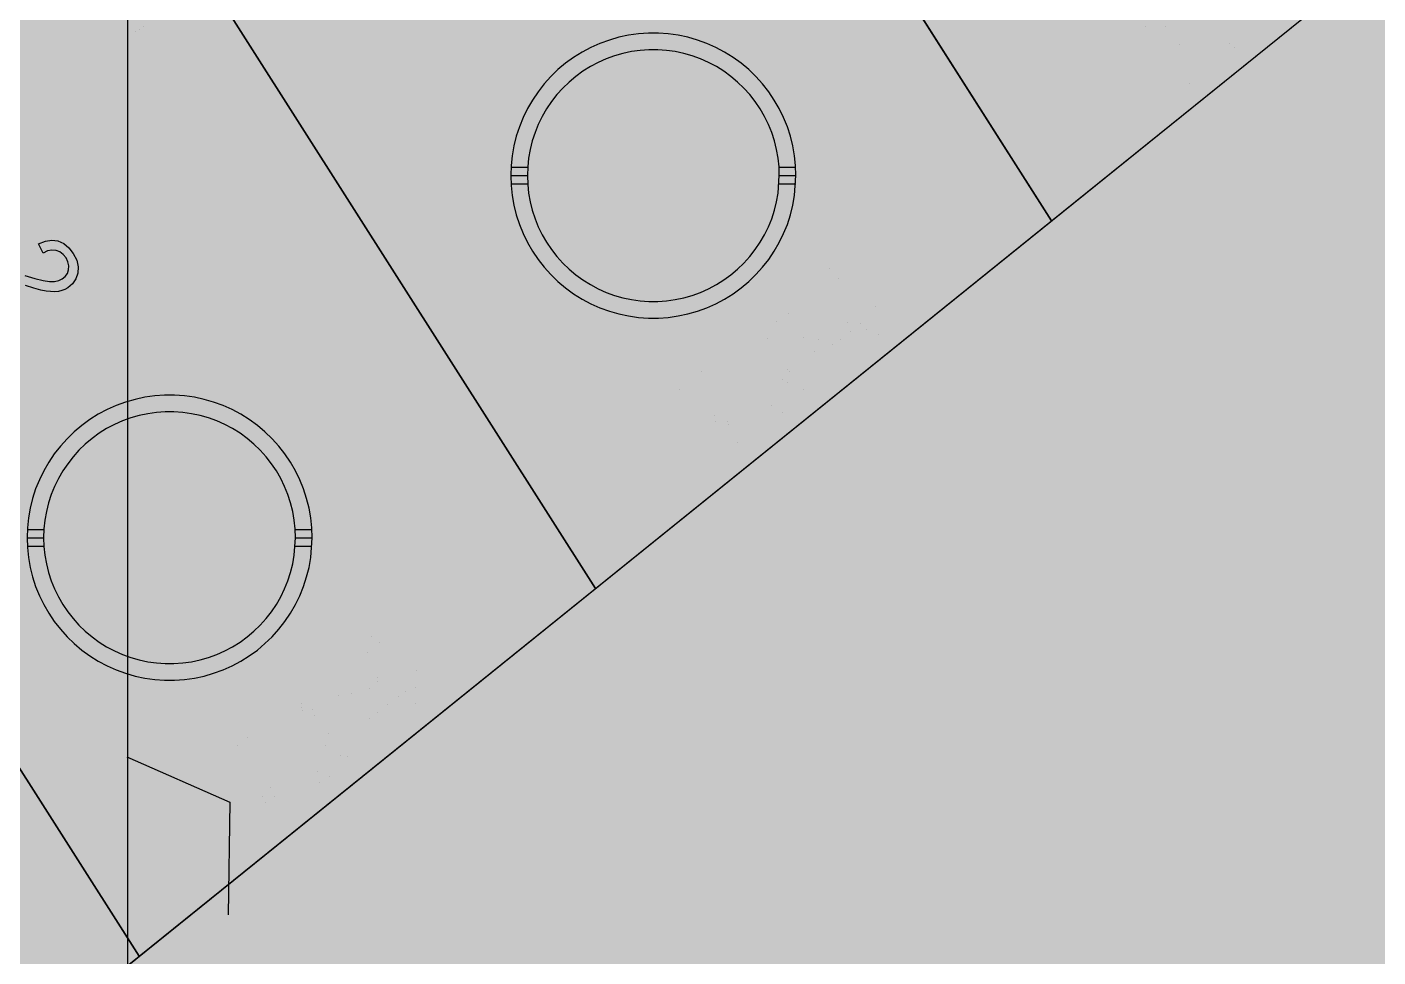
# Model space of a CAD drawing. Extents: x -5280327 to 29700, y -3925683 to 5564800.
# Drawn here: x 18661 to 19298, y 3311 to 3749 of the extents above; entities that cross this region are included whole.
import ezdxf

# ---------------------------------------------------------------- set-up
doc = ezdxf.new("R2010")
doc.units = 0
doc.linetypes.add('5', pattern=[4.320591, 2.880394, -1.440197])
doc.linetypes.add('6', pattern=[2640.874023, 1320.437012, -1320.437012])
doc.layers.get('0').update_dxf_attribs({"linetype": 'CONTINUOUS'})
for name, color, linetype in [('31_PREDIOS_TOTAL', 7, 'CONTINUOUS'), ('AZULL', 7, 'CONTINUOUS'), ('CIRCULO', 7, 'CONTINUOUS'), ('LOTES', 7, 'CONTINUOUS')]:
    doc.layers.add(name, color=color, linetype=linetype)

msp = doc.modelspace()

# ---------------------------------------------------------------- linework, layer by layer
at = {"color": 7, "linetype": '6', "const_width": 10343.08}
msp.add_lwpolyline([(0, 29405.62), (24528.32, 0)], dxfattribs=at)
msp.add_lwpolyline([(0, 29405.62), (24528.32, 0)], dxfattribs=at)
at = {"color": 7}
msp.add_polyline3d([(17635.32, 4495.49, 66061.73), (18499.52, 3138.29, 66061.73), (20519.62, 4766.99, 66061.73), (21709, 6264.81, 66061.73), (21170.51, 7110.5, 66061.73), (17635.32, 4495.49, 66061.73)], dxfattribs=at)
at = {"layer": '31_PREDIOS_TOTAL', "color": 7, "const_width": 0.00153}
for points in [[(18705.45, 3742.35), (18702.87, 3746.4), (18728.72, 3762.86), (18728.72, 3762.86), (18727.1, 3763.35), (18725.35, 3764.03), (18723.48, 3764.92), (18723.48, 3764.92), (18721.65, 3765.91), (18720.04, 3766.89), (18718.66, 3767.86), (18722.58, 3770.36), (18722.58, 3770.36), (18725.11, 3768.91), (18727.66, 3767.75), (18730.25, 3766.88), (18730.25, 3766.88), (18732.73, 3766.3), (18734.96, 3766.04), (18736.96, 3766.08), (18738.62, 3763.47), (18705.45, 3742.35)], [(19182.46, 3744.75), (19179.55, 3748.35), (19199.29, 3764.27)], [(19197.39, 3756.79), (19182.46, 3744.75)], [(19201.84, 3753.2), (19202.51, 3748.46), (19202.51, 3748.46), (19203.53, 3743.59), (19204.9, 3738.88), (19206.61, 3734.34), (19206.61, 3734.34), (19208.07, 3731.17), (19209.84, 3727.99), (19211.93, 3724.8), (19208.08, 3721.7), (19208.08, 3721.7), (19206.2, 3724.41), (19204.33, 3727.69), (19202.49, 3731.53), (19202.49, 3731.53), (19200.81, 3735.72), (19199.46, 3740.04), (19198.44, 3744.48), (19198.44, 3744.48), (19197.75, 3748.86), (19197.4, 3752.96)], [(19229.36, 3738.85), (19225.92, 3743.11), (19230.18, 3746.55), (19233.62, 3742.29), (19229.36, 3738.85)], [(19060.02, 3602.32), (19054.13, 3609.62), (19040.9, 3598.95), (19038.14, 3602.39), (19036.12, 3633.36), (19039.18, 3635.83), (19055.11, 3616.07), (19059.23, 3619.39), (19061.99, 3615.96), (19057.88, 3612.64), (19063.76, 3605.34), (19060.02, 3602.32)], [(19040.28, 3626.8), (19041.82, 3605.35), (19051.36, 3613.05)], [(19012.2, 3588.58), (19012.2, 3588.58), (19009.61, 3592.05), (19007.64, 3595.25), (19006.3, 3598.18), (19006.3, 3598.18), (19005.52, 3600.91), (19005.26, 3603.49), (19005.51, 3605.93), (19005.51, 3605.93), (19006.29, 3608.21), (19007.65, 3610.29), (19009.59, 3612.17), (19009.59, 3612.17), (19011.24, 3613.33), (19012.94, 3614.16), (19014.69, 3614.66), (19014.69, 3614.66), (19016.46, 3614.84), (19018.24, 3614.71), (19020.04, 3614.27), (19020.04, 3614.27), (19021.86, 3613.54), (19023.71, 3612.54), (19025.59, 3611.26), (19025.59, 3611.26), (19027.58, 3609.58), (19029.74, 3607.37), (19032.09, 3604.61), (19032.09, 3604.61), (19034.66, 3601.17), (19036.62, 3597.98), (19037.97, 3595.06), (19037.97, 3595.06), (19038.75, 3592.34), (19039.02, 3589.75), (19038.78, 3587.31), (19038.78, 3587.31), (19038, 3585.02), (19036.63, 3582.94), (19034.69, 3581.04), (19034.69, 3581.04), (19031.68, 3579.19), (19028.52, 3578.38), (19025.21, 3578.62), (19025.21, 3578.62), (19021.06, 3580.33), (19016.73, 3583.66), (19012.2, 3588.58)], [(19016.05, 3591.68), (19019.83, 3587.39), (19023.1, 3584.53), (19025.87, 3583.11), (19025.87, 3583.11), (19028.24, 3582.74), (19030.36, 3583.08), (19032.21, 3584.12), (19032.21, 3584.12), (19033.61, 3585.71), (19034.39, 3587.7), (19034.53, 3590.11), (19034.53, 3590.11), (19033.72, 3593.12), (19031.62, 3596.92), (19028.24, 3601.51), (19028.24, 3601.51), (19024.45, 3605.81), (19021.18, 3608.67), (19018.42, 3610.1), (19018.42, 3610.1), (19016.04, 3610.45), (19013.92, 3610.1), (19012.04, 3609.04), (19012.04, 3609.04), (19010.64, 3607.51), (19009.85, 3605.67), (19009.69, 3603.54), (19009.69, 3603.54), (19010.53, 3600.29), (19012.65, 3596.34), (19016.05, 3591.68)], [(18967.69, 3571.6), (18964.79, 3575.2), (18984.53, 3591.11), (18986.88, 3588.2), (18986.88, 3588.2), (18986.79, 3584.35), (18987.08, 3580.05), (18987.74, 3575.31), (18987.74, 3575.31), (18988.77, 3570.43), (18990.14, 3565.72), (18991.84, 3561.18), (18991.84, 3561.18), (18993.31, 3558.02), (18995.08, 3554.84), (18997.17, 3551.64), (18993.32, 3548.54), (18993.32, 3548.54), (18991.44, 3551.26), (18989.57, 3554.53), (18987.72, 3558.38), (18987.72, 3558.38), (18986.05, 3562.56), (18984.7, 3566.88), (18983.68, 3571.33), (18983.68, 3571.33), (18982.99, 3575.71), (18982.64, 3579.81), (18982.62, 3583.64), (18967.69, 3571.6)], [(19014.59, 3565.7), (19011.16, 3569.96), (19015.42, 3573.4), (19018.86, 3569.13), (19014.59, 3565.7)], [(18845.25, 3429.17), (18839.37, 3436.47), (18826.14, 3425.8), (18823.37, 3429.23), (18821.36, 3460.21), (18824.42, 3462.67), (18840.35, 3442.92), (18844.46, 3446.24), (18847.23, 3442.8), (18843.11, 3439.48), (18849, 3432.18), (18845.25, 3429.17)], [(18825.52, 3453.65), (18827.06, 3432.2), (18836.6, 3439.9)], [(18797.44, 3415.43), (18797.44, 3415.43), (18794.85, 3418.9), (18792.88, 3422.1), (18791.54, 3425.03), (18791.54, 3425.03), (18790.76, 3427.75), (18790.5, 3430.34), (18790.74, 3432.78), (18790.74, 3432.78), (18791.53, 3435.06), (18792.89, 3437.14), (18794.82, 3439.02), (18794.82, 3439.02), (18796.48, 3440.18), (18798.18, 3441), (18799.92, 3441.5), (18799.92, 3441.5), (18801.7, 3441.69), (18803.48, 3441.56), (18805.28, 3441.12), (18805.28, 3441.12), (18807.1, 3440.39), (18808.95, 3439.39), (18810.83, 3438.11), (18810.83, 3438.11), (18812.81, 3436.43), (18814.98, 3434.21), (18817.32, 3431.46), (18817.32, 3431.46), (18819.9, 3428.01), (18821.86, 3424.83), (18823.21, 3421.91), (18823.21, 3421.91), (18823.99, 3419.19), (18824.26, 3416.6), (18824.02, 3414.15), (18824.02, 3414.15), (18823.23, 3411.87), (18821.87, 3409.78), (18819.93, 3407.89), (18819.93, 3407.89), (18816.91, 3406.04), (18813.75, 3405.23), (18810.45, 3405.46), (18810.45, 3405.46), (18806.3, 3407.18), (18801.96, 3410.5), (18797.44, 3415.43)], [(18801.29, 3418.53), (18805.07, 3414.24), (18808.34, 3411.38), (18811.1, 3409.95), (18811.1, 3409.95), (18813.48, 3409.59), (18815.59, 3409.93), (18817.44, 3410.96), (18817.44, 3410.96), (18818.85, 3412.55), (18819.62, 3414.55), (18819.77, 3416.96), (18819.77, 3416.96), (18818.96, 3419.96), (18816.86, 3423.76), (18813.48, 3428.36), (18813.48, 3428.36), (18809.69, 3432.66), (18806.41, 3435.52), (18803.65, 3436.94), (18803.65, 3436.94), (18801.28, 3437.3), (18799.15, 3436.95), (18797.28, 3435.89), (18797.28, 3435.89), (18795.87, 3434.35), (18795.09, 3432.52), (18794.92, 3430.39), (18794.92, 3430.39), (18795.77, 3427.14), (18797.89, 3423.18), (18801.29, 3418.53)], [(18752.93, 3398.45), (18750.03, 3402.05), (18769.76, 3417.96), (18772.11, 3415.05), (18772.11, 3415.05), (18772.03, 3411.2), (18772.31, 3406.9), (18772.98, 3402.16), (18772.98, 3402.16), (18774.01, 3397.28), (18775.37, 3392.57), (18777.08, 3388.03), (18777.08, 3388.03), (18778.54, 3384.87), (18780.32, 3381.69), (18782.4, 3378.49), (18778.55, 3375.39), (18778.55, 3375.39), (18776.67, 3378.1), (18774.81, 3381.38), (18772.96, 3385.22), (18772.96, 3385.22), (18771.29, 3389.41), (18769.94, 3393.73), (18768.92, 3398.18), (18768.92, 3398.18), (18768.23, 3402.55), (18767.87, 3406.66), (18767.86, 3410.49), (18752.93, 3398.45)], [(18799.83, 3392.54), (18796.39, 3396.81), (18800.66, 3400.25), (18804.09, 3395.98), (18799.83, 3392.54)]]:
    msp.add_lwpolyline(points, dxfattribs=at)
at = {"layer": '31_PREDIOS_TOTAL', "color": 7}
msp.add_polyline3d([(18660.3, 3632.06, 33030.86), (18665.07, 3630.59, 33030.86), (18668.95, 3629.65, 33030.86), (18671.92, 3629.22, 33030.86), (18671.92, 3629.22, 33030.86), (18674.28, 3629.24, 33030.86), (18676.31, 3629.64, 33030.86), (18678.01, 3630.42, 33030.86), (18678.01, 3630.42, 33030.86), (18679.41, 3631.58, 33030.86), (18680.41, 3633.02, 33030.86), (18680.99, 3634.73, 33030.86), (18680.99, 3634.73, 33030.86), (18681.1, 3636.58, 33030.86), (18680.7, 3638.43, 33030.86), (18679.79, 3640.28, 33030.86), (18679.79, 3640.28, 33030.86), (18678.43, 3641.98, 33030.86), (18676.86, 3643.18, 33030.86), (18675.05, 3643.86, 33030.86), (18675.05, 3643.86, 33030.86), (18673.11, 3644, 33030.86), (18671.1, 3643.56, 33030.86), (18669.05, 3642.55, 33030.86), (18666.83, 3646.99, 33030.86), (18666.83, 3646.99, 33030.86), (18670.04, 3648.26, 33030.86), (18673.1, 3648.69, 33030.86), (18675.99, 3648.28, 33030.86), (18675.99, 3648.28, 33030.86), (18678.67, 3647.07, 33030.86), (18681.07, 3645.08, 33030.86), (18683.21, 3642.33, 33030.86), (18683.21, 3642.33, 33030.86), (18684.79, 3639.19, 33030.86), (18685.5, 3636.12, 33030.86), (18685.35, 3633.12, 33030.86), (18685.35, 3633.12, 33030.86), (18684.43, 3630.37, 33030.86), (18682.83, 3628.06, 33030.86), (18680.57, 3626.19, 33030.86), (18680.57, 3626.19, 33030.86), (18679.2, 3625.45, 33030.86), (18677.72, 3624.89, 33030.86), (18676.15, 3624.53, 33030.86), (18676.15, 3624.53, 33030.86), (18674.43, 3624.36, 33030.86), (18672.52, 3624.41, 33030.86), (18670.4, 3624.66, 33030.86), (18670.4, 3624.66, 33030.86), (18667.84, 3625.18, 33030.86), (18664.58, 3626.04, 33030.86), (18660.61, 3627.23, 33030.86)], dxfattribs=at)
at = {"layer": '@NUMEROS DE LOTES', "color": 7, "const_width": 9.98}
for points in [[(18943.83, 3691.73), (18929.43, 3694.31), (18929.43, 3694.31), (18931, 3698.54), (18933.3, 3702.06), (18936.33, 3704.86), (18936.33, 3704.86), (18940.21, 3706.9), (18945.03, 3708.12), (18950.79, 3708.53), (18950.79, 3708.53), (18957.28, 3708.08), (18962.46, 3706.75), (18966.31, 3704.52), (18966.31, 3704.52), (18968.97, 3701.63), (18970.56, 3698.27), (18971.1, 3694.46), (18971.1, 3694.46), (18970.88, 3692.17), (18970.23, 3690.02), (18969.15, 3688.03), (18969.15, 3688.03), (18967.63, 3686.19), (18965.68, 3684.5), (18963.28, 3682.98), (18963.28, 3682.98), (18965.23, 3682.43), (18966.85, 3681.82), (18968.14, 3681.15), (18968.14, 3681.15), (18969.83, 3679.91), (18971.24, 3678.43), (18972.39, 3676.71), (18972.39, 3676.71), (18973.23, 3674.76), (18973.73, 3672.58), (18973.9, 3670.15), (18973.9, 3670.15), (18973.62, 3667), (18972.79, 3663.94), (18971.4, 3660.97), (18971.4, 3660.97), (18969.48, 3658.26), (18967.07, 3656.01), (18964.18, 3654.2), (18964.18, 3654.2), (18960.71, 3652.88), (18956.58, 3652.09), (18951.8, 3651.82), (18951.8, 3651.82), (18947.16, 3652.02), (18943.23, 3652.6), (18940, 3653.58), (18940, 3653.58), (18937.29, 3654.93), (18934.92, 3656.65), (18932.89, 3658.72), (18932.89, 3658.72), (18931.18, 3661.17), (18929.75, 3664.01), (18928.61, 3667.23), (18943.83, 3669.25), (18943.83, 3669.25), (18944.54, 3666.5), (18945.47, 3664.37), (18946.62, 3662.88), (18946.62, 3662.88), (18947.99, 3661.89), (18949.59, 3661.3), (18951.42, 3661.1), (18951.42, 3661.1), (18953.35, 3661.35), (18955.06, 3662.1), (18956.53, 3663.34), (18956.53, 3663.34), (18957.66, 3665.01), (18958.34, 3667), (18958.57, 3669.33), (18958.57, 3669.33), (18958.35, 3671.68), (18957.69, 3673.65), (18956.6, 3675.24), (18956.6, 3675.24), (18955.14, 3676.4), (18953.36, 3677.1), (18951.27, 3677.33), (18951.27, 3677.33), (18949.93, 3677.23), (18948.28, 3676.93), (18946.34, 3676.43), (18947.12, 3687.32), (18947.12, 3687.32), (18947.91, 3687.21), (18948.57, 3687.15), (18949.1, 3687.13), (18949.1, 3687.13), (18950.99, 3687.34), (18952.65, 3687.98), (18954.1, 3689.04), (18954.1, 3689.04), (18955.21, 3690.39), (18955.88, 3691.9), (18956.1, 3693.56), (18956.1, 3693.56), (18955.93, 3695.12), (18955.43, 3696.46), (18954.6, 3697.57), (18954.6, 3697.57), (18953.48, 3698.4), (18952.11, 3698.9), (18950.49, 3699.06), (18950.49, 3699.06), (18948.8, 3698.88), (18947.35, 3698.34), (18946.11, 3697.44), (18946.11, 3697.44), (18945.11, 3696.08), (18944.35, 3694.18), (18943.83, 3691.73)], [(18745.81, 3482.22), (18700.11, 3482.22), (18700.11, 3482.22), (18700.99, 3486.65), (18702.58, 3490.89), (18704.88, 3494.96), (18704.88, 3494.96), (18708.31, 3499.18), (18713.29, 3503.87), (18719.82, 3509.04), (18719.82, 3509.04), (18723.74, 3512.09), (18726.6, 3514.61), (18728.38, 3516.6), (18728.38, 3516.6), (18729.42, 3518.29), (18730.05, 3519.92), (18730.25, 3521.5), (18730.25, 3521.5), (18730.05, 3523.09), (18729.43, 3524.51), (18728.4, 3525.78), (18728.4, 3525.78), (18727.06, 3526.77), (18725.51, 3527.36), (18723.74, 3527.56), (18723.74, 3527.56), (18721.92, 3527.35), (18720.33, 3526.74), (18718.98, 3525.72), (18718.98, 3525.72), (18717.88, 3524.19), (18717.05, 3522.03), (18716.49, 3519.25), (18701.23, 3520.49), (18701.23, 3520.49), (18701.99, 3524.46), (18703.09, 3527.81), (18704.52, 3530.53), (18704.52, 3530.53), (18706.33, 3532.75), (18708.58, 3534.59), (18711.27, 3536.06), (18711.27, 3536.06), (18714.55, 3537.13), (18718.57, 3537.78), (18723.33, 3537.99), (18723.33, 3537.99), (18728.3, 3537.79), (18732.47, 3537.18), (18735.84, 3536.16), (18735.84, 3536.16), (18738.61, 3534.72), (18740.96, 3532.84), (18742.88, 3530.53), (18742.88, 3530.53), (18744.3, 3527.9), (18745.15, 3525.06), (18745.44, 3522.02), (18745.44, 3522.02), (18745.11, 3518.73), (18744.13, 3515.54), (18742.5, 3512.44), (18742.5, 3512.44), (18740.01, 3509.3), (18736.45, 3505.96), (18731.82, 3502.42), (18731.82, 3502.42), (18729.1, 3500.51), (18727.04, 3499.03), (18725.67, 3497.97), (18725.67, 3497.97), (18724.58, 3497.04), (18723.36, 3495.93), (18722.02, 3494.64), (18745.81, 3494.64), (18745.81, 3482.22)]]:
    msp.add_lwpolyline(points, dxfattribs=at)
at = {"layer": 'AZULL', "color": 7, "linetype": '5', "const_width": 16.63}
msp.add_lwpolyline([(18696.05, 3397.46), (19030.99, 2875.17)], dxfattribs=at)
at = {"layer": 'AZULL', "color": 7}
for points in [[(18708.38, 3405.37, -8.68), (18756.95, 3383.93, -26.03)], [(18756.95, 3383.93, -26.03), (18756.17, 3330.85, -8.68)]]:
    msp.add_polyline3d(points, dxfattribs=at)
at = {"layer": 'CIRCULO', "color": 7}
for points in [[(19023.51, 3679.07), (19023.35, 3683.75), (19022.86, 3688.41), (19022.05, 3693.03), (19020.91, 3697.58), (19019.46, 3702.03), (19017.71, 3706.38), (19015.65, 3710.59), (19013.31, 3714.65), (19010.69, 3718.53), (19007.8, 3722.23), (19004.67, 3725.71), (19001.3, 3728.96), (18997.71, 3731.98), (18993.92, 3734.73), (18989.94, 3737.21), (18985.8, 3739.41), (18981.52, 3741.32), (18977.12, 3742.92), (18972.62, 3744.21), (18968.03, 3745.19), (18963.39, 3745.84), (18958.72, 3746.17), (18954.03, 3746.17), (18949.35, 3745.84), (18944.71, 3745.19), (18940.13, 3744.21), (18935.63, 3742.92), (18931.22, 3741.32), (18926.94, 3739.41), (18922.8, 3737.21), (18918.83, 3734.73), (18915.04, 3731.98), (18911.45, 3728.96), (18908.08, 3725.71), (18904.94, 3722.23), (18902.06, 3718.53), (18899.43, 3714.65), (18897.09, 3710.59), (18895.04, 3706.38), (18893.28, 3702.03), (18891.83, 3697.58), (18890.7, 3693.03), (18889.89, 3688.41), (18889.4, 3683.75), (18889.23, 3679.07), (18889.4, 3674.39), (18889.89, 3669.72), (18890.7, 3665.11), (18891.83, 3660.56), (18893.28, 3656.11), (18895.04, 3651.76), (18897.09, 3647.55), (18899.43, 3643.49), (18902.06, 3639.61), (18904.94, 3635.91), (18908.08, 3632.43), (18911.45, 3629.17), (18915.04, 3626.16), (18918.83, 3623.41), (18922.8, 3620.92), (18926.94, 3618.72), (18931.22, 3616.82), (18935.63, 3615.22), (18940.13, 3613.92), (18944.71, 3612.95), (18949.35, 3612.3), (18954.03, 3611.97), (18958.72, 3611.97), (18963.39, 3612.3), (18968.03, 3612.95), (18972.62, 3613.92), (18977.12, 3615.22), (18981.52, 3616.82), (18985.8, 3618.72), (18989.94, 3620.92), (18993.92, 3623.41), (18997.71, 3626.16), (19001.3, 3629.17), (19004.67, 3632.43), (19007.8, 3635.91), (19010.69, 3639.61), (19013.31, 3643.49), (19015.65, 3647.55), (19017.71, 3651.76), (19019.46, 3656.11), (19020.91, 3660.56), (19022.05, 3665.11), (19022.86, 3669.72), (19023.51, 3679.07)], [(19015.68, 3679.07), (19015.53, 3683.21), (19015.1, 3687.32), (19014.38, 3691.4), (19013.38, 3695.42), (19012.1, 3699.35), (19010.55, 3703.19), (19008.74, 3706.91), (19006.67, 3710.5), (19004.35, 3713.93), (19001.8, 3717.19), (18999.03, 3720.27), (18996.06, 3723.14), (18992.89, 3725.8), (18989.54, 3728.24), (18986.03, 3730.43), (18982.37, 3732.37), (18978.59, 3734.06), (18974.7, 3735.47), (18970.72, 3736.61), (18966.67, 3737.47), (18962.57, 3738.05), (18958.44, 3738.34), (18954.3, 3738.34), (18950.17, 3738.05), (18946.07, 3737.47), (18942.02, 3736.61), (18938.05, 3735.47), (18934.16, 3734.06), (18930.37, 3732.37), (18926.72, 3730.43), (18923.21, 3728.24), (18919.86, 3725.8), (18916.69, 3723.14), (18913.71, 3720.27), (18910.94, 3717.19), (18908.39, 3713.93), (18906.08, 3710.5), (18904.01, 3706.91), (18902.19, 3703.19), (18900.64, 3699.35), (18899.36, 3695.42), (18898.36, 3691.4), (18897.64, 3687.32), (18897.21, 3683.21), (18897.07, 3679.07), (18897.21, 3674.93), (18897.64, 3670.82), (18898.36, 3666.74), (18899.36, 3662.72), (18900.64, 3658.78), (18902.19, 3654.95), (18904.01, 3651.23), (18906.08, 3647.64), (18908.39, 3644.21), (18910.94, 3640.95), (18913.71, 3637.87), (18916.69, 3635), (18919.86, 3632.33), (18923.21, 3629.9), (18926.72, 3627.71), (18930.37, 3625.76), (18934.16, 3624.08), (18938.05, 3622.66), (18942.02, 3621.52), (18946.07, 3620.66), (18950.17, 3620.09), (18954.3, 3619.8), (18958.44, 3619.8), (18962.57, 3620.09), (18966.67, 3620.66), (18970.72, 3621.52), (18974.7, 3622.66), (18978.59, 3624.08), (18982.37, 3625.76), (18986.03, 3627.71), (18989.54, 3629.9), (18992.89, 3632.33), (18996.06, 3635), (18999.03, 3637.87), (19001.8, 3640.95), (19004.35, 3644.21), (19006.67, 3647.64), (19008.74, 3651.23), (19010.55, 3654.95), (19012.1, 3658.78), (19013.38, 3662.72), (19014.38, 3666.74), (19015.1, 3670.82), (19015.68, 3679.07)], [(18889.23, 3679.07), (18897.07, 3679.07)], [(18889.35, 3682.99), (18897.2, 3682.99)], [(19015.55, 3682.99), (19023.4, 3682.99)], [(19015.68, 3679.07), (19023.51, 3679.07)], [(18889.35, 3675.15), (18897.2, 3675.15)], [(19015.55, 3675.15), (19023.4, 3675.15)], [(18795.68, 3508.53), (18795.52, 3513.22), (18795.03, 3517.88), (18794.22, 3522.49), (18793.08, 3527.04), (18791.64, 3531.5), (18789.88, 3535.84), (18787.83, 3540.05), (18785.48, 3544.11), (18782.86, 3548), (18779.98, 3551.69), (18776.84, 3555.17), (18773.47, 3558.43), (18769.88, 3561.44), (18766.09, 3564.2), (18762.11, 3566.68), (18757.98, 3568.88), (18753.7, 3570.78), (18749.29, 3572.39), (18744.79, 3573.68), (18740.2, 3574.65), (18735.56, 3575.31), (18730.89, 3575.63), (18726.2, 3575.63), (18721.53, 3575.31), (18716.89, 3574.65), (18712.3, 3573.68), (18707.8, 3572.39), (18703.39, 3570.78), (18699.11, 3568.88), (18694.98, 3566.68), (18691, 3564.2), (18687.21, 3561.44), (18683.62, 3558.43), (18680.25, 3555.17), (18677.11, 3551.69), (18674.23, 3548), (18671.61, 3544.11), (18669.26, 3540.05), (18667.21, 3535.84), (18665.45, 3531.5), (18664.01, 3527.04), (18662.87, 3522.49), (18662.06, 3517.88), (18661.57, 3513.22), (18661.41, 3508.53), (18661.57, 3503.85), (18662.06, 3499.19), (18662.87, 3494.57), (18664.01, 3490.03), (18665.45, 3485.57), (18667.21, 3481.23), (18669.26, 3477.01), (18671.61, 3472.96), (18674.23, 3469.07), (18677.11, 3465.38), (18680.25, 3461.89), (18683.62, 3458.64), (18687.21, 3455.63), (18691, 3452.87), (18694.98, 3450.39), (18699.11, 3448.19), (18703.39, 3446.28), (18707.8, 3444.68), (18712.3, 3443.39), (18716.89, 3442.41), (18721.53, 3441.76), (18726.2, 3441.44), (18730.89, 3441.44), (18735.56, 3441.76), (18740.2, 3442.41), (18744.79, 3443.39), (18749.29, 3444.68), (18753.7, 3446.28), (18757.98, 3448.19), (18762.11, 3450.39), (18766.09, 3452.87), (18769.88, 3455.63), (18773.47, 3458.64), (18776.84, 3461.89), (18779.98, 3465.38), (18782.86, 3469.07), (18785.48, 3472.96), (18787.83, 3477.01), (18789.88, 3481.23), (18791.64, 3485.57), (18793.08, 3490.03), (18794.22, 3494.57), (18795.03, 3499.19), (18795.68, 3508.53)], [(18787.85, 3508.53), (18787.71, 3512.67), (18787.27, 3516.79), (18786.56, 3520.86), (18785.55, 3524.88), (18784.28, 3528.82), (18782.72, 3532.66), (18780.91, 3536.38), (18778.84, 3539.96), (18776.53, 3543.39), (18773.98, 3546.66), (18771.21, 3549.73), (18768.23, 3552.61), (18765.06, 3555.27), (18761.71, 3557.7), (18758.2, 3559.9), (18754.54, 3561.84), (18750.76, 3563.52), (18746.87, 3564.94), (18742.89, 3566.08), (18738.84, 3566.94), (18734.74, 3567.52), (18730.61, 3567.8), (18726.48, 3567.8), (18722.35, 3567.52), (18718.25, 3566.94), (18714.2, 3566.08), (18710.22, 3564.94), (18706.33, 3563.52), (18702.55, 3561.84), (18698.89, 3559.9), (18695.38, 3557.7), (18692.03, 3555.27), (18688.86, 3552.61), (18685.88, 3549.73), (18683.11, 3546.66), (18680.56, 3543.39), (18678.25, 3539.96), (18676.18, 3536.38), (18674.37, 3532.66), (18672.81, 3528.82), (18671.54, 3524.88), (18670.53, 3520.86), (18669.82, 3516.79), (18669.38, 3512.67), (18669.24, 3508.53), (18669.38, 3504.4), (18669.82, 3500.28), (18670.53, 3496.2), (18671.54, 3492.19), (18672.81, 3488.25), (18674.37, 3484.41), (18676.18, 3480.69), (18678.25, 3477.11), (18680.56, 3473.67), (18683.11, 3470.41), (18685.88, 3467.34), (18688.86, 3464.46), (18692.03, 3461.8), (18695.38, 3459.37), (18698.89, 3457.17), (18702.55, 3455.23), (18706.33, 3453.55), (18710.22, 3452.13), (18714.2, 3450.99), (18718.25, 3450.13), (18722.35, 3449.55), (18726.48, 3449.26), (18730.61, 3449.26), (18734.74, 3449.55), (18738.84, 3450.13), (18742.89, 3450.99), (18746.87, 3452.13), (18750.76, 3453.55), (18754.54, 3455.23), (18758.2, 3457.17), (18761.71, 3459.37), (18765.06, 3461.8), (18768.23, 3464.46), (18771.21, 3467.34), (18773.98, 3470.41), (18776.53, 3473.67), (18778.84, 3477.11), (18780.91, 3480.69), (18782.72, 3484.41), (18784.28, 3488.25), (18785.55, 3492.19), (18786.56, 3496.2), (18787.27, 3500.28), (18787.85, 3508.53)], [(18661.52, 3512.45), (18669.37, 3512.45)], [(18787.72, 3512.45), (18795.57, 3512.45)], [(18661.41, 3508.53), (18669.24, 3508.53)], [(18787.85, 3508.53), (18795.68, 3508.53)], [(18661.52, 3504.62), (18669.37, 3504.62)], [(18787.72, 3504.62), (18795.57, 3504.62)]]:
    msp.add_lwpolyline(points, dxfattribs=at)
at = {"layer": 'Cuadricula Coordenadas', "color": 7}
msp.add_lwpolyline([(18708.8, 389.78), (18708.8, 12938.36)], dxfattribs=at)
at = {"layer": 'LOTES', "color": 7}
for points in [[(18953.75, 4466.67), (18731.94, 4304.58), (19143.81, 3657.75), (19358.58, 3830.9), (18953.75, 4466.67)], [(18731.94, 4304.58), (18510.14, 4142.48), (18929.05, 3484.6), (19143.81, 3657.75), (18731.94, 4304.58)], [(18510.14, 4142.48), (18288.33, 3980.39), (18714.29, 3311.45), (18929.05, 3484.6), (18510.14, 4142.48)], [(18288.33, 3980.39), (18066.53, 3818.29), (18499.52, 3138.29), (18714.29, 3311.45), (18288.33, 3980.39)]]:
    msp.add_lwpolyline(points, dxfattribs=at)
for points in [[(18298.17, 4985.8, 66061.73), (19143.81, 3657.75, 66061.73)], [(18077.22, 4822.36, 66061.73), (18929.05, 3484.6, 66061.73)], [(18499.52, 3138.29, 33030.86), (20519.62, 4766.99, 33030.86)], [(17856.27, 4658.92, 66061.73), (18714.29, 3311.45, 66061.73)], [(19358.58, 3830.9, 33030.86), (18953.75, 4466.67, 33030.86), (18731.94, 4304.58, 33030.86), (19143.81, 3657.75, 33030.86)], [(19143.81, 3657.75, 33030.86), (18731.94, 4304.58, 33030.86), (18510.14, 4142.48, 33030.86), (18929.05, 3484.6, 33030.86)], [(18929.05, 3484.6, 33030.86), (18510.14, 4142.48, 33030.86), (18288.33, 3980.39, 33030.86), (18714.29, 3311.45, 33030.86)]]:
    msp.add_polyline3d(points, dxfattribs=at)

doc.saveas('drawing.dxf')
